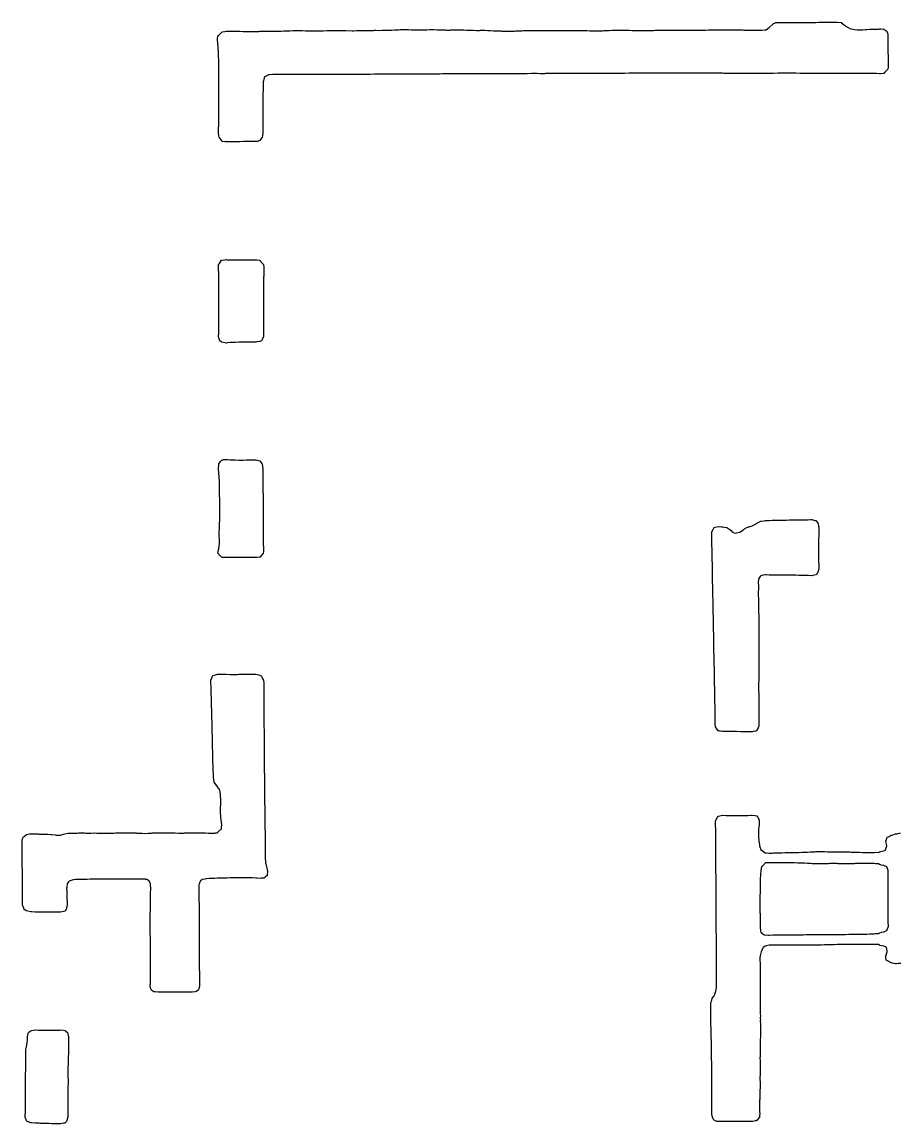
# Model space of a CAD drawing. Header units: millimetres. Extents: x 130 to 149.3, y 511.3 to 541.6.
# Drawn here: x 130.01 to 139.68, y 529.46 to 541.62 of the extents above; entities that cross this region are included whole.
import ezdxf

# ---------------------------------------------------------------- set-up
doc = ezdxf.new("R2010")
doc.units = ezdxf.units.MM
doc.layers.add('Default', color=7, linetype='Continuous', true_color=0xbfd4ff)

msp = doc.modelspace()

# ---------------------------------------------------------------- linework, layer by layer
at = {"layer": 'Default'}
for points in [[(132.78, 541.039), (132.746, 541.038), (132.733, 541.037), (132.699, 541.017), (132.686, 541.009), (132.684, 541.006), (132.684, 541.004), (132.677, 540.97), (132.674, 540.958), (132.674, 540.924), (132.674, 540.911), (132.673, 540.877), (132.673, 540.864), (132.672, 540.83), (132.672, 540.817), (132.671, 540.783), (132.671, 540.77), (132.671, 540.736), (132.671, 540.723), (132.671, 540.69), (132.671, 540.677), (132.671, 540.643), (132.671, 540.63), (132.672, 540.596), (132.672, 540.583), (132.671, 540.549), (132.671, 540.536), (132.671, 540.502), (132.671, 540.489), (132.67, 540.455), (132.67, 540.443), (132.67, 540.409), (132.67, 540.396), (132.666, 540.362), (132.664, 540.349), (132.646, 540.322), (132.639, 540.312), (132.62, 540.305), (132.613, 540.302), (132.607, 540.302), (132.592, 540.3), (132.558, 540.301), (132.546, 540.301), (132.512, 540.301), (132.499, 540.301), (132.465, 540.3), (132.452, 540.3), (132.418, 540.299), (132.405, 540.299), (132.371, 540.298), (132.358, 540.298), (132.324, 540.297), (132.311, 540.296), (132.278, 540.296), (132.265, 540.296), (132.255, 540.298), (132.23, 540.302), (132.221, 540.306), (132.218, 540.308), (132.21, 540.319), (132.188, 540.349), (132.186, 540.362), (132.182, 540.396), (132.183, 540.43), (132.183, 540.443), (132.184, 540.476), (132.184, 540.489), (132.185, 540.523), (132.185, 540.536), (132.185, 540.57), (132.185, 540.583), (132.185, 540.596), (132.186, 540.63), (132.186, 540.664), (132.186, 540.677), (132.186, 540.711), (132.186, 540.723), (132.186, 540.757), (132.185, 540.77), (132.185, 540.804), (132.186, 540.817), (132.185, 540.851), (132.185, 540.864), (132.185, 540.898), (132.185, 540.911), (132.185, 540.945), (132.186, 540.958), (132.186, 540.991), (132.186, 541.004), (132.187, 541.038), (132.187, 541.051), (132.187, 541.085), (132.187, 541.098), (132.187, 541.132), (132.187, 541.145), (132.185, 541.179), (132.185, 541.192), (132.184, 541.204), (132.182, 541.238), (132.181, 541.272), (132.181, 541.285), (132.18, 541.298), (132.179, 541.332), (132.178, 541.345), (132.175, 541.379), (132.173, 541.396), (132.171, 541.409), (132.169, 541.426), (132.171, 541.445), (132.173, 541.458), (132.181, 541.472), (132.207, 541.497), (132.218, 541.507), (132.227, 541.51), (132.252, 541.516), (132.265, 541.519), (132.287, 541.519), (132.311, 541.519), (132.325, 541.519), (132.358, 541.519), (132.381, 541.518), (132.405, 541.518), (132.418, 541.517), (132.452, 541.516), (132.486, 541.515), (132.499, 541.515), (132.546, 541.515), (132.579, 541.515), (132.592, 541.516), (132.626, 541.516), (132.639, 541.517), (132.673, 541.518), (132.686, 541.518), (132.699, 541.518), (132.733, 541.519), (132.741, 541.519), (132.747, 541.519), (132.772, 541.519), (132.78, 541.52), (132.792, 541.52), (132.826, 541.52), (132.828, 541.519), (132.844, 541.519), (132.873, 541.52), (132.903, 541.521), (132.915, 541.521), (132.92, 541.521), (132.954, 541.523), (132.967, 541.524), (133.001, 541.525), (133.014, 541.525), (133.048, 541.525), (133.06, 541.525), (133.094, 541.525), (133.107, 541.525), (133.141, 541.524), (133.154, 541.524), (133.188, 541.523), (133.201, 541.523), (133.235, 541.522), (133.248, 541.522), (133.282, 541.523), (133.294, 541.523), (133.328, 541.524), (133.341, 541.524), (133.375, 541.525), (133.388, 541.525), (133.422, 541.526), (133.435, 541.526), (133.469, 541.526), (133.482, 541.526), (133.495, 541.526), (133.529, 541.526), (133.562, 541.525), (133.575, 541.525), (133.588, 541.525), (133.656, 541.524), (133.669, 541.524), (133.703, 541.525), (133.716, 541.525), (133.75, 541.526), (133.763, 541.526), (133.797, 541.526), (133.809, 541.526), (133.843, 541.527), (133.856, 541.527), (133.89, 541.527), (133.903, 541.528), (133.916, 541.528), (133.95, 541.527), (133.984, 541.528), (133.997, 541.528), (134.031, 541.53), (134.043, 541.531), (134.077, 541.531), (134.09, 541.531), (134.124, 541.532), (134.137, 541.532), (134.171, 541.535), (134.184, 541.536), (134.218, 541.537), (134.231, 541.538), (134.244, 541.537), (134.278, 541.536), (134.311, 541.534), (134.324, 541.533), (134.358, 541.533), (134.371, 541.533), (134.405, 541.533), (134.418, 541.533), (134.431, 541.533), (134.465, 541.534), (134.478, 541.535), (134.512, 541.536), (134.546, 541.536), (134.558, 541.536), (134.592, 541.535), (134.605, 541.534), (134.639, 541.533), (134.652, 541.532), (134.686, 541.532), (134.699, 541.531), (134.733, 541.531), (134.746, 541.532), (134.759, 541.532), (134.826, 541.532), (134.839, 541.533), (134.873, 541.532), (134.886, 541.532), (134.92, 541.53), (134.933, 541.53), (134.946, 541.529), (134.98, 541.528), (134.993, 541.528), (135.027, 541.527), (135.06, 541.527), (135.073, 541.528), (135.107, 541.528), (135.12, 541.528), (135.154, 541.527), (135.167, 541.526), (135.18, 541.526), (135.214, 541.524), (135.227, 541.524), (135.261, 541.522), (135.295, 541.521), (135.307, 541.52), (135.308, 541.52), (135.332, 541.519), (135.354, 541.518), (135.398, 541.519), (135.401, 541.519), (135.405, 541.519), (135.448, 541.52), (135.46, 541.521), (135.473, 541.521), (135.495, 541.522), (135.529, 541.524), (135.541, 541.525), (135.575, 541.525), (135.588, 541.525), (135.622, 541.526), (135.635, 541.526), (135.669, 541.526), (135.682, 541.527), (135.716, 541.526), (135.729, 541.526), (135.763, 541.525), (135.776, 541.525), (135.809, 541.526), (135.822, 541.526), (135.856, 541.526), (135.869, 541.526), (135.903, 541.526), (135.916, 541.525), (135.95, 541.525), (135.963, 541.525), (135.997, 541.525), (136.01, 541.525), (136.056, 541.525), (136.103, 541.525), (136.137, 541.525), (136.15, 541.525), (136.184, 541.525), (136.197, 541.525), (136.231, 541.525), (136.244, 541.525), (136.278, 541.524), (136.29, 541.524), (136.324, 541.524), (136.337, 541.524), (136.371, 541.523), (136.384, 541.523), (136.418, 541.524), (136.431, 541.525), (136.465, 541.527), (136.478, 541.527), (136.491, 541.527), (136.525, 541.529), (136.558, 541.529), (136.571, 541.529), (136.605, 541.528), (136.618, 541.528), (136.652, 541.528), (136.665, 541.528), (136.699, 541.528), (136.712, 541.528), (136.746, 541.527), (136.759, 541.527), (136.792, 541.527), (136.805, 541.526), (136.839, 541.526), (136.852, 541.526), (136.886, 541.526), (136.899, 541.527), (136.933, 541.527), (136.946, 541.527), (136.98, 541.527), (136.993, 541.528), (137.027, 541.528), (137.039, 541.528), (137.073, 541.53), (137.086, 541.53), (137.099, 541.53), (137.133, 541.531), (137.167, 541.531), (137.18, 541.531), (137.214, 541.531), (137.227, 541.531), (137.261, 541.531), (137.274, 541.53), (137.307, 541.531), (137.32, 541.531), (137.354, 541.531), (137.367, 541.531), (137.401, 541.53), (137.414, 541.53), (137.448, 541.53), (137.461, 541.53), (137.495, 541.53), (137.508, 541.53), (137.541, 541.531), (137.554, 541.531), (137.588, 541.532), (137.601, 541.532), (137.635, 541.533), (137.648, 541.533), (137.682, 541.533), (137.695, 541.534), (137.729, 541.534), (137.742, 541.533), (137.755, 541.533), (137.788, 541.532), (137.822, 541.532), (137.835, 541.532), (137.869, 541.533), (137.882, 541.534), (137.916, 541.534), (137.929, 541.534), (137.963, 541.532), (137.976, 541.531), (138.01, 541.53), (138.023, 541.53), (138.056, 541.53), (138.069, 541.53), (138.082, 541.531), (138.116, 541.531), (138.129, 541.53), (138.163, 541.53), (138.176, 541.53), (138.21, 541.532), (138.223, 541.535), (138.257, 541.559), (138.263, 541.565), (138.264, 541.566), (138.297, 541.597), (138.303, 541.604), (138.313, 541.607), (138.33, 541.613), (138.35, 541.615), (138.379, 541.614), (138.39, 541.615), (138.397, 541.615), (138.431, 541.615), (138.444, 541.615), (138.478, 541.615), (138.491, 541.616), (138.525, 541.616), (138.537, 541.616), (138.584, 541.615), (138.618, 541.616), (138.631, 541.616), (138.712, 541.616), (138.725, 541.616), (138.759, 541.616), (138.771, 541.616), (138.805, 541.617), (138.818, 541.617), (138.865, 541.618), (138.912, 541.618), (138.946, 541.618), (138.959, 541.618), (138.993, 541.619), (139.006, 541.619), (139.051, 541.613), (139.052, 541.613), (139.052, 541.613), (139.053, 541.612), (139.099, 541.577), (139.108, 541.569), (139.112, 541.566), (139.121, 541.562), (139.146, 541.549), (139.193, 541.537), (139.227, 541.535), (139.24, 541.534), (139.274, 541.534), (139.286, 541.534), (139.32, 541.536), (139.333, 541.536), (139.367, 541.539), (139.38, 541.539), (139.414, 541.54), (139.427, 541.541), (139.461, 541.542), (139.474, 541.543), (139.487, 541.543), (139.52, 541.539), (139.543, 541.525), (139.552, 541.519), (139.563, 541.485), (139.566, 541.472), (139.566, 541.439), (139.565, 541.426), (139.565, 541.392), (139.565, 541.379), (139.565, 541.345), (139.565, 541.332), (139.566, 541.298), (139.566, 541.285), (139.567, 541.251), (139.567, 541.238), (139.567, 541.204), (139.567, 541.192), (139.567, 541.171), (139.567, 541.164), (139.568, 541.151), (139.568, 541.145), (139.568, 541.125), (139.567, 541.118), (139.564, 541.103), (139.563, 541.098), (139.532, 541.066), (139.52, 541.053), (139.514, 541.052), (139.512, 541.051), (139.484, 541.049), (139.474, 541.048), (139.44, 541.05), (139.427, 541.05), (139.393, 541.05), (139.38, 541.05), (139.346, 541.05), (139.333, 541.05), (139.299, 541.05), (139.286, 541.05), (139.253, 541.051), (139.242, 541.051), (139.24, 541.051), (139.208, 541.051), (139.193, 541.051), (139.148, 541.051), (139.146, 541.051), (139.144, 541.051), (139.104, 541.051), (139.099, 541.051), (139.065, 541.051), (139.052, 541.051), (139.039, 541.051), (139.006, 541.052), (138.972, 541.052), (138.959, 541.052), (138.925, 541.052), (138.878, 541.052), (138.865, 541.052), (138.831, 541.052), (138.818, 541.052), (138.784, 541.052), (138.771, 541.052), (138.738, 541.052), (138.725, 541.053), (138.691, 541.053), (138.678, 541.053), (138.644, 541.053), (138.631, 541.053), (138.597, 541.053), (138.55, 541.054), (138.537, 541.054), (138.504, 541.054), (138.491, 541.054), (138.457, 541.054), (138.444, 541.054), (138.397, 541.054), (138.35, 541.054), (138.303, 541.053), (138.257, 541.053), (138.223, 541.053), (138.21, 541.053), (138.176, 541.053), (138.163, 541.053), (138.129, 541.052), (138.116, 541.052), (138.103, 541.052), (138.069, 541.052), (138.035, 541.051), (138.023, 541.051), (138.019, 541.051), (137.979, 541.051), (137.976, 541.051), (137.973, 541.051), (137.955, 541.051), (137.942, 541.051), (137.929, 541.051), (137.895, 541.052), (137.882, 541.052), (137.848, 541.053), (137.835, 541.053), (137.801, 541.053), (137.788, 541.053), (137.755, 541.053), (137.742, 541.054), (137.708, 541.054), (137.695, 541.054), (137.661, 541.054), (137.648, 541.055), (137.614, 541.055), (137.601, 541.055), (137.567, 541.055), (137.554, 541.055), (137.52, 541.056), (137.508, 541.056), (137.461, 541.056), (137.427, 541.056), (137.414, 541.056), (137.38, 541.056), (137.367, 541.057), (137.333, 541.057), (137.32, 541.057), (137.286, 541.057), (137.274, 541.057), (137.24, 541.057), (137.227, 541.057), (137.193, 541.057), (137.18, 541.057), (137.133, 541.056), (137.099, 541.056), (137.086, 541.056), (137.052, 541.056), (137.039, 541.056), (137.006, 541.056), (136.993, 541.056), (136.946, 541.055), (136.912, 541.055), (136.899, 541.055), (136.865, 541.055), (136.852, 541.055), (136.818, 541.054), (136.805, 541.054), (136.771, 541.054), (136.759, 541.054), (136.746, 541.054), (136.712, 541.054), (136.665, 541.053), (136.631, 541.053), (136.618, 541.053), (136.584, 541.053), (136.571, 541.053), (136.537, 541.053), (136.491, 541.052), (136.478, 541.052), (136.431, 541.052), (136.397, 541.052), (136.384, 541.052), (136.35, 541.052), (136.29, 541.052), (136.257, 541.052), (136.244, 541.052), (136.21, 541.052), (136.197, 541.052), (136.163, 541.052), (136.15, 541.052), (136.116, 541.051), (136.103, 541.051), (136.082, 541.051), (136.06, 541.051), (136.056, 541.051), (136.052, 541.051), (136.01, 541.051), (136.004, 541.051), (135.97, 541.051), (135.963, 541.051), (135.916, 541.05), (135.869, 541.05), (135.856, 541.05), (135.822, 541.05), (135.788, 541.05), (135.776, 541.049), (135.742, 541.049), (135.729, 541.049), (135.695, 541.05), (135.682, 541.05), (135.648, 541.05), (135.635, 541.05), (135.588, 541.049), (135.554, 541.049), (135.541, 541.049), (135.508, 541.049), (135.461, 541.048), (135.448, 541.048), (135.414, 541.048), (135.401, 541.048), (135.367, 541.048), (135.354, 541.048), (135.32, 541.048), (135.307, 541.047), (135.295, 541.047), (135.261, 541.047), (135.248, 541.047), (135.214, 541.047), (135.18, 541.047), (135.167, 541.047), (135.133, 541.048), (135.12, 541.048), (135.086, 541.047), (135.073, 541.047), (135.027, 541.047), (134.993, 541.047), (134.98, 541.047), (134.946, 541.047), (134.933, 541.046), (134.899, 541.046), (134.886, 541.046), (134.852, 541.046), (134.839, 541.046), (134.805, 541.046), (134.792, 541.046), (134.759, 541.046), (134.665, 541.046), (134.652, 541.046), (134.618, 541.045), (134.605, 541.045), (134.571, 541.045), (134.558, 541.045), (134.525, 541.045), (134.512, 541.045), (134.465, 541.045), (134.431, 541.045), (134.418, 541.045), (134.405, 541.045), (134.371, 541.045), (134.337, 541.045), (134.324, 541.045), (134.29, 541.045), (134.278, 541.045), (134.244, 541.044), (134.231, 541.044), (134.197, 541.044), (134.184, 541.044), (134.15, 541.044), (134.137, 541.044), (134.103, 541.044), (134.09, 541.044), (134.056, 541.044), (134.043, 541.044), (133.997, 541.043), (133.963, 541.043), (133.95, 541.043), (133.916, 541.043), (133.903, 541.043), (133.856, 541.042), (133.822, 541.042), (133.809, 541.042), (133.797, 541.042), (133.776, 541.042), (133.763, 541.042), (133.729, 541.042), (133.716, 541.042), (133.682, 541.042), (133.669, 541.042), (133.635, 541.041), (133.622, 541.041), (133.588, 541.041), (133.575, 541.041), (133.541, 541.041), (133.529, 541.041), (133.482, 541.041), (133.435, 541.04), (133.401, 541.04), (133.388, 541.04), (133.354, 541.04), (133.341, 541.04), (133.307, 541.04), (133.294, 541.04), (133.261, 541.04), (133.248, 541.04), (133.214, 541.04), (133.201, 541.04), (133.167, 541.039), (133.154, 541.039), (133.107, 541.039), (133.073, 541.039), (133.06, 541.039), (133.014, 541.039), (132.98, 541.039), (132.967, 541.039), (132.933, 541.039), (132.92, 541.039), (132.886, 541.039), (132.873, 541.039), (132.826, 541.039)], [(132.68, 538.851), (132.68, 538.817), (132.679, 538.804), (132.679, 538.77), (132.679, 538.757), (132.679, 538.723), (132.678, 538.711), (132.678, 538.677), (132.678, 538.664), (132.678, 538.63), (132.678, 538.617), (132.678, 538.583), (132.678, 538.57), (132.679, 538.536), (132.679, 538.523), (132.679, 538.489), (132.679, 538.476), (132.678, 538.443), (132.678, 538.43), (132.678, 538.396), (132.678, 538.383), (132.678, 538.37), (132.678, 538.349), (132.678, 538.336), (132.678, 538.302), (132.678, 538.289), (132.679, 538.255), (132.679, 538.242), (132.679, 538.229), (132.679, 538.196), (132.679, 538.162), (132.678, 538.149), (132.663, 538.115), (132.656, 538.102), (132.643, 538.096), (132.639, 538.094), (132.605, 538.09), (132.592, 538.089), (132.558, 538.089), (132.546, 538.089), (132.512, 538.088), (132.499, 538.088), (132.465, 538.088), (132.452, 538.088), (132.418, 538.086), (132.405, 538.086), (132.371, 538.085), (132.358, 538.084), (132.324, 538.083), (132.311, 538.082), (132.278, 538.08), (132.265, 538.078), (132.252, 538.08), (132.218, 538.086), (132.212, 538.091), (132.197, 538.102), (132.187, 538.136), (132.183, 538.149), (132.185, 538.183), (132.186, 538.196), (132.187, 538.229), (132.187, 538.242), (132.187, 538.276), (132.187, 538.289), (132.187, 538.323), (132.187, 538.336), (132.187, 538.37), (132.187, 538.383), (132.187, 538.396), (132.186, 538.43), (132.186, 538.443), (132.185, 538.476), (132.185, 538.51), (132.185, 538.523), (132.185, 538.557), (132.185, 538.57), (132.186, 538.604), (132.186, 538.617), (132.185, 538.651), (132.185, 538.664), (132.185, 538.698), (132.185, 538.711), (132.186, 538.744), (132.186, 538.757), (132.186, 538.791), (132.186, 538.804), (132.185, 538.838), (132.184, 538.851), (132.182, 538.885), (132.181, 538.898), (132.182, 538.932), (132.182, 538.945), (132.191, 538.957), (132.216, 538.991), (132.217, 538.992), (132.218, 538.992), (132.252, 538.996), (132.265, 538.998), (132.278, 538.997), (132.311, 538.996), (132.345, 538.997), (132.358, 538.996), (132.392, 538.996), (132.405, 538.996), (132.439, 538.995), (132.452, 538.995), (132.486, 538.994), (132.499, 538.994), (132.533, 538.994), (132.546, 538.994), (132.579, 538.995), (132.592, 538.995), (132.603, 538.994), (132.634, 538.991), (132.637, 538.991), (132.639, 538.99), (132.667, 538.957), (132.678, 538.945), (132.68, 538.911), (132.681, 538.898), (132.68, 538.864)], [(132.193, 536.51), (132.192, 536.544), (132.192, 536.557), (132.19, 536.591), (132.189, 536.604), (132.186, 536.638), (132.185, 536.651), (132.181, 536.685), (132.18, 536.698), (132.184, 536.731), (132.185, 536.744), (132.209, 536.773), (132.218, 536.785), (132.221, 536.786), (132.237, 536.791), (132.246, 536.792), (132.265, 536.793), (132.27, 536.792), (132.284, 536.791), (132.311, 536.79), (132.344, 536.789), (132.346, 536.789), (132.358, 536.788), (132.371, 536.788), (132.405, 536.787), (132.418, 536.787), (132.452, 536.787), (132.486, 536.788), (132.499, 536.788), (132.533, 536.789), (132.546, 536.789), (132.579, 536.79), (132.592, 536.79), (132.605, 536.787), (132.639, 536.778), (132.656, 536.754), (132.663, 536.744), (132.668, 536.711), (132.67, 536.698), (132.67, 536.664), (132.669, 536.651), (132.67, 536.617), (132.67, 536.604), (132.67, 536.57), (132.67, 536.557), (132.67, 536.544), (132.671, 536.51), (132.671, 536.476), (132.672, 536.464), (132.672, 536.43), (132.673, 536.417), (132.673, 536.383), (132.673, 536.37), (132.674, 536.336), (132.674, 536.323), (132.675, 536.289), (132.675, 536.276), (132.675, 536.242), (132.675, 536.229), (132.675, 536.196), (132.675, 536.183), (132.675, 536.149), (132.675, 536.136), (132.675, 536.102), (132.675, 536.089), (132.675, 536.042), (132.675, 536.008), (132.675, 535.995), (132.675, 535.962), (132.675, 535.949), (132.675, 535.902), (132.676, 535.868), (132.676, 535.855), (132.677, 535.821), (132.678, 535.808), (132.677, 535.774), (132.676, 535.761), (132.656, 535.736), (132.64, 535.715), (132.639, 535.714), (132.638, 535.714), (132.604, 535.711), (132.592, 535.71), (132.558, 535.711), (132.546, 535.712), (132.512, 535.712), (132.499, 535.712), (132.465, 535.712), (132.452, 535.712), (132.418, 535.712), (132.405, 535.712), (132.371, 535.711), (132.358, 535.711), (132.324, 535.71), (132.311, 535.71), (132.278, 535.71), (132.265, 535.71), (132.231, 535.713), (132.218, 535.714), (132.217, 535.714), (132.216, 535.715), (132.205, 535.727), (132.176, 535.761), (132.181, 535.795), (132.184, 535.808), (132.189, 535.842), (132.191, 535.855), (132.191, 535.889), (132.191, 535.902), (132.191, 535.915), (132.19, 535.949), (132.19, 535.983), (132.19, 535.995), (132.192, 536.029), (132.193, 536.042), (132.194, 536.076), (132.194, 536.089), (132.195, 536.123), (132.195, 536.136), (132.195, 536.17), (132.195, 536.183), (132.195, 536.196), (132.196, 536.229), (132.196, 536.242), (132.197, 536.276), (132.196, 536.31), (132.196, 536.323), (132.195, 536.357), (132.195, 536.37), (132.194, 536.383), (132.194, 536.417), (132.193, 536.451), (132.193, 536.464), (132.193, 536.497)], [(137.631, 535.527), (137.63, 535.561), (137.63, 535.574), (137.629, 535.608), (137.629, 535.621), (137.629, 535.655), (137.628, 535.668), (137.628, 535.702), (137.628, 535.715), (137.627, 535.748), (137.627, 535.761), (137.626, 535.795), (137.626, 535.808), (137.625, 535.842), (137.625, 535.855), (137.624, 535.889), (137.624, 535.902), (137.623, 535.936), (137.623, 535.949), (137.623, 535.983), (137.624, 535.995), (137.641, 536.029), (137.648, 536.042), (137.648, 536.042), (137.661, 536.045), (137.695, 536.054), (137.729, 536.051), (137.742, 536.051), (137.784, 536.043), (137.788, 536.042), (137.788, 536.042), (137.822, 536.021), (137.835, 536.008), (137.848, 535.995), (137.861, 535.988), (137.882, 535.98), (137.895, 535.984), (137.929, 535.991), (137.931, 535.992), (137.938, 535.995), (137.97, 536.015), (137.976, 536.021), (137.985, 536.028), (138.009, 536.042), (138.019, 536.046), (138.023, 536.048), (138.035, 536.051), (138.069, 536.061), (138.082, 536.068), (138.116, 536.087), (138.118, 536.088), (138.119, 536.089), (138.151, 536.105), (138.163, 536.111), (138.197, 536.116), (138.21, 536.118), (138.244, 536.12), (138.257, 536.121), (138.29, 536.122), (138.303, 536.122), (138.35, 536.123), (138.397, 536.124), (138.431, 536.125), (138.444, 536.125), (138.478, 536.126), (138.491, 536.126), (138.504, 536.126), (138.537, 536.127), (138.571, 536.127), (138.584, 536.127), (138.618, 536.127), (138.631, 536.127), (138.665, 536.128), (138.678, 536.128), (138.712, 536.129), (138.725, 536.129), (138.759, 536.121), (138.771, 536.118), (138.789, 536.097), (138.796, 536.089), (138.801, 536.055), (138.803, 536.042), (138.803, 536.008), (138.802, 535.995), (138.802, 535.962), (138.802, 535.949), (138.801, 535.915), (138.801, 535.902), (138.801, 535.868), (138.801, 535.855), (138.801, 535.821), (138.801, 535.808), (138.801, 535.774), (138.801, 535.761), (138.801, 535.727), (138.801, 535.715), (138.801, 535.681), (138.801, 535.668), (138.802, 535.634), (138.802, 535.621), (138.802, 535.587), (138.801, 535.574), (138.795, 535.561), (138.78, 535.527), (138.774, 535.523), (138.771, 535.521), (138.738, 535.513), (138.725, 535.51), (138.691, 535.512), (138.678, 535.512), (138.644, 535.513), (138.631, 535.513), (138.597, 535.514), (138.584, 535.514), (138.55, 535.515), (138.537, 535.515), (138.504, 535.515), (138.491, 535.516), (138.444, 535.516), (138.41, 535.517), (138.397, 535.517), (138.363, 535.517), (138.35, 535.517), (138.316, 535.518), (138.303, 535.518), (138.269, 535.518), (138.257, 535.518), (138.223, 535.519), (138.21, 535.519), (138.176, 535.512), (138.163, 535.508), (138.157, 535.501), (138.14, 535.48), (138.139, 535.468), (138.136, 535.434), (138.138, 535.4), (138.139, 535.387), (138.137, 535.353), (138.136, 535.34), (138.136, 535.306), (138.136, 535.293), (138.138, 535.259), (138.138, 535.246), (138.138, 535.213), (138.138, 535.2), (138.138, 535.166), (138.138, 535.153), (138.138, 535.14), (138.139, 535.106), (138.14, 535.072), (138.141, 535.059), (138.142, 535.025), (138.142, 535.012), (138.142, 534.978), (138.142, 534.966), (138.142, 534.932), (138.142, 534.919), (138.142, 534.885), (138.141, 534.872), (138.141, 534.838), (138.141, 534.825), (138.141, 534.791), (138.141, 534.778), (138.141, 534.744), (138.141, 534.732), (138.141, 534.698), (138.141, 534.685), (138.141, 534.651), (138.141, 534.638), (138.141, 534.604), (138.141, 534.591), (138.14, 534.557), (138.14, 534.544), (138.14, 534.51), (138.14, 534.497), (138.14, 534.464), (138.14, 534.451), (138.14, 534.417), (138.14, 534.404), (138.14, 534.357), (138.139, 534.323), (138.139, 534.31), (138.139, 534.276), (138.139, 534.263), (138.139, 534.229), (138.14, 534.217), (138.14, 534.183), (138.14, 534.17), (138.14, 534.136), (138.14, 534.123), (138.14, 534.089), (138.14, 534.076), (138.141, 534.042), (138.141, 534.029), (138.141, 534.016), (138.142, 533.982), (138.142, 533.949), (138.142, 533.936), (138.142, 533.902), (138.143, 533.889), (138.14, 533.855), (138.139, 533.842), (138.133, 533.831), (138.116, 533.801), (138.109, 533.797), (138.106, 533.795), (138.079, 533.79), (138.069, 533.788), (138.035, 533.788), (138.023, 533.788), (137.989, 533.789), (137.976, 533.789), (137.942, 533.789), (137.895, 533.79), (137.882, 533.79), (137.848, 533.791), (137.835, 533.791), (137.801, 533.791), (137.788, 533.792), (137.755, 533.792), (137.742, 533.792), (137.72, 533.794), (137.711, 533.795), (137.699, 533.799), (137.695, 533.8), (137.672, 533.831), (137.663, 533.842), (137.661, 533.876), (137.66, 533.889), (137.66, 533.923), (137.66, 533.936), (137.66, 533.97), (137.66, 533.982), (137.66, 534.016), (137.66, 534.029), (137.659, 534.063), (137.659, 534.076), (137.658, 534.11), (137.658, 534.123), (137.657, 534.157), (137.657, 534.17), (137.657, 534.204), (137.656, 534.217), (137.656, 534.25), (137.655, 534.263), (137.655, 534.276), (137.654, 534.31), (137.654, 534.344), (137.653, 534.357), (137.653, 534.391), (137.652, 534.404), (137.652, 534.438), (137.651, 534.451), (137.651, 534.485), (137.651, 534.497), (137.65, 534.51), (137.65, 534.544), (137.649, 534.578), (137.649, 534.591), (137.648, 534.618), (137.648, 534.627), (137.648, 534.635), (137.648, 534.638), (137.647, 534.672), (137.647, 534.685), (137.647, 534.719), (137.646, 534.732), (137.646, 534.765), (137.646, 534.778), (137.645, 534.812), (137.645, 534.825), (137.644, 534.859), (137.644, 534.872), (137.643, 534.906), (137.643, 534.919), (137.643, 534.953), (137.642, 534.966), (137.642, 534.978), (137.641, 535.012), (137.641, 535.025), (137.64, 535.059), (137.639, 535.093), (137.639, 535.106), (137.639, 535.119), (137.638, 535.153), (137.638, 535.187), (137.638, 535.2), (137.637, 535.234), (137.637, 535.246), (137.636, 535.28), (137.636, 535.293), (137.635, 535.327), (137.635, 535.34), (137.634, 535.374), (137.633, 535.387), (137.633, 535.4), (137.632, 535.434), (137.632, 535.468), (137.632, 535.48), (137.631, 535.514)], [(131.432, 531.221), (131.432, 531.254), (131.432, 531.267), (131.432, 531.301), (131.432, 531.314), (131.432, 531.348), (131.432, 531.361), (131.431, 531.395), (131.431, 531.408), (131.431, 531.442), (131.431, 531.455), (131.43, 531.489), (131.43, 531.501), (131.43, 531.535), (131.429, 531.548), (131.429, 531.582), (131.429, 531.595), (131.429, 531.629), (131.429, 531.642), (131.429, 531.676), (131.429, 531.689), (131.429, 531.723), (131.429, 531.736), (131.429, 531.769), (131.429, 531.782), (131.43, 531.816), (131.43, 531.829), (131.431, 531.863), (131.431, 531.876), (131.431, 531.889), (131.432, 531.923), (131.432, 531.957), (131.433, 531.97), (131.433, 532.004), (131.433, 532.016), (131.434, 532.05), (131.435, 532.063), (131.432, 532.097), (131.431, 532.11), (131.429, 532.117), (131.422, 532.136), (131.404, 532.151), (131.397, 532.157), (131.381, 532.16), (131.375, 532.162), (131.341, 532.163), (131.328, 532.164), (131.294, 532.164), (131.282, 532.164), (131.248, 532.164), (131.235, 532.164), (131.201, 532.163), (131.188, 532.163), (131.154, 532.163), (131.141, 532.163), (131.107, 532.163), (131.094, 532.163), (131.06, 532.163), (131.048, 532.163), (131.014, 532.162), (131.001, 532.162), (130.967, 532.161), (130.954, 532.161), (130.92, 532.161), (130.907, 532.161), (130.873, 532.161), (130.86, 532.161), (130.826, 532.161), (130.813, 532.161), (130.767, 532.161), (130.733, 532.16), (130.72, 532.16), (130.686, 532.159), (130.673, 532.159), (130.639, 532.158), (130.626, 532.158), (130.614, 532.157), (130.607, 532.157), (130.585, 532.156), (130.579, 532.155), (130.566, 532.151), (130.533, 532.14), (130.526, 532.132), (130.512, 532.11), (130.508, 532.076), (130.506, 532.063), (130.508, 532.029), (130.509, 532.016), (130.509, 532.004), (130.51, 531.97), (130.51, 531.936), (130.511, 531.923), (130.512, 531.889), (130.512, 531.876), (130.505, 531.842), (130.502, 531.829), (130.498, 531.824), (130.486, 531.811), (130.473, 531.807), (130.439, 531.797), (130.405, 531.797), (130.392, 531.797), (130.358, 531.797), (130.345, 531.798), (130.311, 531.798), (130.299, 531.798), (130.265, 531.799), (130.252, 531.799), (130.205, 531.8), (130.171, 531.8), (130.158, 531.8), (130.124, 531.801), (130.111, 531.801), (130.077, 531.809), (130.064, 531.812), (130.058, 531.817), (130.039, 531.829), (130.034, 531.842), (130.02, 531.876), (130.019, 531.906), (130.018, 531.919), (130.018, 531.923), (130.018, 531.95), (130.018, 531.97), (130.018, 531.988), (130.018, 531.999), (130.018, 532.006), (130.018, 532.016), (130.018, 532.046), (130.018, 532.063), (130.018, 532.076), (130.018, 532.107), (130.018, 532.11), (130.018, 532.144), (130.019, 532.157), (130.018, 532.191), (130.018, 532.204), (130.018, 532.238), (130.018, 532.25), (130.018, 532.266), (130.018, 532.28), (130.017, 532.297), (130.017, 532.299), (130.016, 532.333), (130.016, 532.344), (130.015, 532.378), (130.015, 532.391), (130.015, 532.425), (130.015, 532.438), (130.015, 532.472), (130.015, 532.484), (130.015, 532.518), (130.015, 532.531), (130.015, 532.565), (130.015, 532.578), (130.017, 532.596), (130.018, 532.604), (130.024, 532.62), (130.026, 532.625), (130.037, 532.633), (130.064, 532.655), (130.098, 532.661), (130.111, 532.663), (130.145, 532.662), (130.158, 532.661), (130.192, 532.661), (130.205, 532.66), (130.239, 532.659), (130.252, 532.659), (130.265, 532.659), (130.299, 532.658), (130.332, 532.657), (130.345, 532.656), (130.379, 532.65), (130.392, 532.648), (130.426, 532.648), (130.439, 532.648), (130.473, 532.659), (130.486, 532.663), (130.52, 532.669), (130.533, 532.671), (130.566, 532.671), (130.579, 532.671), (130.613, 532.671), (130.626, 532.671), (130.641, 532.672), (130.65, 532.672), (130.67, 532.672), (130.673, 532.672), (130.694, 532.672), (130.705, 532.672), (130.719, 532.671), (130.72, 532.671), (130.754, 532.671), (130.767, 532.671), (130.777, 532.671), (130.811, 532.672), (130.813, 532.672), (130.815, 532.672), (130.839, 532.671), (130.86, 532.671), (130.894, 532.67), (130.907, 532.67), (130.941, 532.67), (130.954, 532.67), (130.988, 532.671), (131.001, 532.671), (131.027, 532.671), (131.045, 532.672), (131.048, 532.672), (131.049, 532.672), (131.088, 532.673), (131.094, 532.674), (131.128, 532.674), (131.141, 532.674), (131.188, 532.674), (131.222, 532.673), (131.235, 532.673), (131.261, 532.672), (131.275, 532.672), (131.282, 532.671), (131.309, 532.67), (131.319, 532.67), (131.328, 532.669), (131.341, 532.669), (131.375, 532.668), (131.409, 532.669), (131.422, 532.67), (131.44, 532.671), (131.45, 532.672), (131.466, 532.673), (131.469, 532.673), (131.503, 532.674), (131.516, 532.674), (131.55, 532.674), (131.562, 532.675), (131.596, 532.674), (131.609, 532.673), (131.622, 532.673), (131.656, 532.672), (131.658, 532.672), (131.703, 532.672), (131.703, 532.672), (131.703, 532.672), (131.74, 532.671), (131.75, 532.671), (131.763, 532.671), (131.797, 532.671), (131.801, 532.671), (131.805, 532.672), (131.835, 532.673), (131.843, 532.673), (131.877, 532.673), (131.89, 532.673), (131.924, 532.673), (131.937, 532.672), (131.971, 532.673), (131.984, 532.673), (132.018, 532.672), (132.031, 532.672), (132.035, 532.672), (132.039, 532.672), (132.068, 532.671), (132.077, 532.671), (132.111, 532.67), (132.124, 532.67), (132.143, 532.671), (132.15, 532.672), (132.166, 532.675), (132.171, 532.677), (132.182, 532.688), (132.213, 532.719), (132.216, 532.73), (132.218, 532.764), (132.218, 532.765), (132.218, 532.765), (132.218, 532.767), (132.211, 532.812), (132.208, 532.846), (132.207, 532.859), (132.205, 532.893), (132.205, 532.906), (132.205, 532.94), (132.205, 532.953), (132.206, 532.987), (132.206, 532.999), (132.206, 533.012), (132.206, 533.046), (132.205, 533.08), (132.205, 533.093), (132.2, 533.127), (132.198, 533.14), (132.191, 533.151), (132.171, 533.183), (132.17, 533.184), (132.167, 533.187), (132.143, 533.221), (132.135, 533.234), (132.129, 533.267), (132.127, 533.28), (132.126, 533.314), (132.125, 533.327), (132.125, 533.332), (132.124, 533.349), (132.123, 533.366), (132.123, 533.374), (132.122, 533.408), (132.122, 533.421), (132.121, 533.455), (132.12, 533.468), (132.12, 533.501), (132.119, 533.514), (132.118, 533.548), (132.118, 533.561), (132.118, 533.574), (132.117, 533.608), (132.116, 533.642), (132.116, 533.655), (132.115, 533.689), (132.115, 533.702), (132.114, 533.736), (132.114, 533.748), (132.113, 533.782), (132.113, 533.795), (132.112, 533.829), (132.112, 533.842), (132.111, 533.876), (132.11, 533.889), (132.11, 533.902), (132.109, 533.936), (132.108, 533.97), (132.108, 533.982), (132.107, 534.016), (132.107, 534.029), (132.106, 534.063), (132.106, 534.076), (132.105, 534.11), (132.105, 534.123), (132.104, 534.157), (132.103, 534.17), (132.102, 534.204), (132.102, 534.217), (132.101, 534.25), (132.1, 534.263), (132.099, 534.297), (132.098, 534.31), (132.098, 534.344), (132.098, 534.357), (132.112, 534.391), (132.117, 534.404), (132.122, 534.408), (132.124, 534.41), (132.158, 534.42), (132.171, 534.424), (132.205, 534.424), (132.218, 534.424), (132.252, 534.423), (132.265, 534.423), (132.311, 534.422), (132.358, 534.422), (132.392, 534.422), (132.405, 534.423), (132.439, 534.423), (132.452, 534.423), (132.465, 534.423), (132.499, 534.423), (132.512, 534.423), (132.546, 534.424), (132.558, 534.424), (132.592, 534.425), (132.626, 534.417), (132.639, 534.414), (132.651, 534.407), (132.656, 534.404), (132.672, 534.37), (132.678, 534.357), (132.68, 534.323), (132.681, 534.31), (132.68, 534.276), (132.68, 534.263), (132.68, 534.229), (132.68, 534.217), (132.681, 534.183), (132.681, 534.17), (132.681, 534.123), (132.681, 534.089), (132.681, 534.076), (132.681, 534.029), (132.682, 533.995), (132.682, 533.982), (132.682, 533.949), (132.682, 533.936), (132.682, 533.923), (132.683, 533.889), (132.683, 533.842), (132.684, 533.808), (132.684, 533.795), (132.684, 533.761), (132.684, 533.748), (132.685, 533.715), (132.685, 533.702), (132.685, 533.668), (132.685, 533.655), (132.686, 533.621), (132.686, 533.608), (132.686, 533.602), (132.686, 533.581), (132.686, 533.561), (132.686, 533.537), (132.686, 533.514), (132.686, 533.512), (132.686, 533.478), (132.686, 533.468), (132.687, 533.434), (132.687, 533.421), (132.687, 533.387), (132.687, 533.374), (132.687, 533.34), (132.688, 533.327), (132.688, 533.293), (132.688, 533.28), (132.688, 533.246), (132.688, 533.234), (132.689, 533.2), (132.689, 533.187), (132.689, 533.153), (132.689, 533.14), (132.689, 533.106), (132.69, 533.093), (132.69, 533.059), (132.69, 533.046), (132.69, 533.012), (132.69, 532.999), (132.691, 532.966), (132.691, 532.953), (132.691, 532.919), (132.692, 532.906), (132.692, 532.872), (132.692, 532.859), (132.693, 532.825), (132.693, 532.812), (132.694, 532.778), (132.694, 532.765), (132.694, 532.731), (132.694, 532.719), (132.695, 532.685), (132.695, 532.672), (132.695, 532.659), (132.695, 532.625), (132.695, 532.591), (132.695, 532.578), (132.695, 532.544), (132.695, 532.531), (132.695, 532.497), (132.695, 532.484), (132.696, 532.451), (132.696, 532.438), (132.697, 532.404), (132.697, 532.391), (132.7, 532.357), (132.701, 532.344), (132.704, 532.331), (132.712, 532.297), (132.715, 532.284), (132.724, 532.25), (132.719, 532.204), (132.695, 532.183), (132.686, 532.175), (132.652, 532.172), (132.639, 532.17), (132.605, 532.173), (132.592, 532.174), (132.558, 532.176), (132.546, 532.177), (132.512, 532.178), (132.499, 532.178), (132.465, 532.178), (132.452, 532.178), (132.418, 532.178), (132.405, 532.178), (132.371, 532.177), (132.358, 532.177), (132.324, 532.176), (132.311, 532.176), (132.278, 532.175), (132.231, 532.174), (132.218, 532.173), (132.184, 532.172), (132.171, 532.172), (132.137, 532.17), (132.124, 532.17), (132.09, 532.168), (132.077, 532.168), (132.043, 532.165), (132.031, 532.164), (132.007, 532.159), (131.999, 532.157), (131.994, 532.153), (131.984, 532.147), (131.971, 532.119), (131.967, 532.11), (131.966, 532.097), (131.965, 532.063), (131.966, 532.029), (131.966, 532.016), (131.966, 531.983), (131.966, 531.97), (131.966, 531.936), (131.966, 531.923), (131.967, 531.889), (131.967, 531.876), (131.967, 531.842), (131.967, 531.829), (131.967, 531.795), (131.967, 531.782), (131.967, 531.748), (131.967, 531.736), (131.967, 531.702), (131.968, 531.689), (131.968, 531.655), (131.968, 531.642), (131.968, 531.629), (131.968, 531.595), (131.969, 531.561), (131.969, 531.548), (131.969, 531.501), (131.969, 531.468), (131.969, 531.455), (131.97, 531.421), (131.97, 531.408), (131.97, 531.374), (131.97, 531.361), (131.97, 531.327), (131.97, 531.314), (131.97, 531.301), (131.97, 531.267), (131.97, 531.233), (131.97, 531.221), (131.97, 531.187), (131.97, 531.174), (131.971, 531.14), (131.971, 531.127), (131.971, 531.093), (131.971, 531.08), (131.972, 531.046), (131.972, 531.033), (131.973, 530.999), (131.973, 530.987), (131.964, 530.953), (131.96, 530.94), (131.943, 530.927), (131.937, 530.923), (131.924, 530.921), (131.89, 530.916), (131.856, 530.917), (131.843, 530.917), (131.809, 530.917), (131.797, 530.917), (131.763, 530.917), (131.75, 530.917), (131.716, 530.917), (131.703, 530.917), (131.669, 530.917), (131.656, 530.917), (131.622, 530.917), (131.609, 530.916), (131.575, 530.916), (131.562, 530.916), (131.529, 530.915), (131.516, 530.915), (131.482, 530.919), (131.469, 530.92), (131.448, 530.934), (131.44, 530.94), (131.437, 530.953), (131.429, 530.987), (131.43, 531.02), (131.431, 531.033), (131.431, 531.067), (131.432, 531.08), (131.432, 531.114), (131.432, 531.127), (131.432, 531.161), (131.432, 531.174), (131.432, 531.208)], [(138.163, 532.25), (138.161, 532.222), (138.161, 532.213), (138.16, 532.204), (138.158, 532.17), (138.157, 532.157), (138.157, 532.123), (138.156, 532.11), (138.156, 532.076), (138.156, 532.063), (138.155, 532.029), (138.155, 532.016), (138.154, 531.983), (138.153, 531.97), (138.153, 531.936), (138.153, 531.923), (138.153, 531.889), (138.153, 531.876), (138.153, 531.842), (138.154, 531.829), (138.154, 531.795), (138.155, 531.782), (138.156, 531.748), (138.156, 531.736), (138.157, 531.702), (138.157, 531.689), (138.157, 531.655), (138.156, 531.642), (138.158, 531.629), (138.159, 531.595), (138.16, 531.592), (138.163, 531.579), (138.185, 531.558), (138.198, 531.549), (138.209, 531.548), (138.21, 531.548), (138.211, 531.548), (138.248, 531.545), (138.257, 531.545), (138.258, 531.545), (138.301, 531.548), (138.303, 531.548), (138.341, 531.548), (138.35, 531.548), (138.352, 531.548), (138.397, 531.548), (138.442, 531.548), (138.444, 531.548), (138.444, 531.548), (138.491, 531.549), (138.498, 531.549), (138.537, 531.549), (138.543, 531.549), (138.556, 531.549), (138.584, 531.55), (138.618, 531.55), (138.631, 531.55), (138.665, 531.551), (138.678, 531.551), (138.712, 531.552), (138.725, 531.552), (138.759, 531.552), (138.771, 531.552), (138.805, 531.552), (138.818, 531.552), (138.852, 531.552), (138.865, 531.551), (138.899, 531.552), (138.912, 531.552), (138.946, 531.552), (138.959, 531.552), (138.993, 531.552), (139.006, 531.553), (139.039, 531.553), (139.052, 531.553), (139.086, 531.553), (139.099, 531.553), (139.133, 531.554), (139.146, 531.554), (139.18, 531.555), (139.193, 531.555), (139.227, 531.555), (139.24, 531.555), (139.253, 531.555), (139.286, 531.555), (139.32, 531.556), (139.333, 531.556), (139.367, 531.559), (139.38, 531.559), (139.414, 531.56), (139.427, 531.562), (139.461, 531.563), (139.474, 531.569), (139.476, 531.571), (139.494, 531.577), (139.52, 531.58), (139.553, 531.595), (139.567, 531.634), (139.569, 531.637), (139.571, 531.642), (139.571, 531.647), (139.57, 531.689), (139.57, 531.692), (139.57, 531.736), (139.57, 531.74), (139.57, 531.782), (139.57, 531.787), (139.57, 531.829), (139.57, 531.833), (139.569, 531.876), (139.569, 531.879), (139.569, 531.923), (139.569, 531.925), (139.569, 531.97), (139.569, 531.972), (139.568, 532.016), (139.568, 532.018), (139.568, 532.063), (139.568, 532.064), (139.567, 532.11), (139.567, 532.11), (139.567, 532.146), (139.567, 532.157), (139.567, 532.157), (139.567, 532.162), (139.568, 532.204), (139.568, 532.204), (139.57, 532.25), (139.569, 532.255), (139.567, 532.259), (139.555, 532.297), (139.548, 532.304), (139.52, 532.315), (139.493, 532.318), (139.477, 532.324), (139.474, 532.326), (139.461, 532.332), (139.427, 532.333), (139.414, 532.334), (139.38, 532.335), (139.346, 532.336), (139.333, 532.336), (139.299, 532.337), (139.286, 532.336), (139.253, 532.335), (139.24, 532.335), (139.206, 532.334), (139.193, 532.333), (139.159, 532.333), (139.146, 532.333), (139.112, 532.333), (139.099, 532.333), (139.065, 532.333), (139.052, 532.333), (139.018, 532.333), (139.006, 532.334), (138.972, 532.334), (138.959, 532.334), (138.925, 532.334), (138.912, 532.333), (138.878, 532.333), (138.865, 532.332), (138.831, 532.332), (138.818, 532.331), (138.771, 532.331), (138.759, 532.332), (138.725, 532.333), (138.712, 532.334), (138.678, 532.336), (138.644, 532.338), (138.631, 532.339), (138.618, 532.339), (138.584, 532.34), (138.571, 532.34), (138.537, 532.341), (138.525, 532.341), (138.491, 532.341), (138.478, 532.341), (138.444, 532.342), (138.432, 532.342), (138.419, 532.342), (138.397, 532.342), (138.361, 532.343), (138.35, 532.343), (138.311, 532.343), (138.303, 532.343), (138.257, 532.344), (138.257, 532.344), (138.256, 532.344), (138.214, 532.341), (138.21, 532.34), (138.181, 532.307), (138.171, 532.297), (138.168, 532.279), (138.163, 532.253)], [(130.064, 529.495), (130.06, 529.506), (130.05, 529.535), (130.05, 529.569), (130.051, 529.582), (130.052, 529.595), (130.053, 529.629), (130.053, 529.663), (130.053, 529.676), (130.053, 529.71), (130.053, 529.723), (130.053, 529.757), (130.053, 529.769), (130.052, 529.803), (130.052, 529.816), (130.052, 529.85), (130.052, 529.863), (130.052, 529.897), (130.052, 529.91), (130.052, 529.944), (130.052, 529.957), (130.053, 529.97), (130.054, 530.003), (130.054, 530.016), (130.055, 530.05), (130.056, 530.084), (130.056, 530.097), (130.056, 530.11), (130.056, 530.144), (130.056, 530.178), (130.057, 530.191), (130.057, 530.225), (130.057, 530.238), (130.058, 530.271), (130.058, 530.284), (130.062, 530.311), (130.064, 530.324), (130.066, 530.331), (130.073, 530.364), (130.075, 530.378), (130.076, 530.391), (130.075, 530.425), (130.082, 530.459), (130.087, 530.472), (130.106, 530.485), (130.111, 530.49), (130.124, 530.493), (130.158, 530.499), (130.192, 530.498), (130.205, 530.498), (130.239, 530.497), (130.252, 530.497), (130.286, 530.497), (130.299, 530.497), (130.311, 530.497), (130.345, 530.496), (130.392, 530.496), (130.426, 530.498), (130.439, 530.499), (130.473, 530.495), (130.486, 530.494), (130.494, 530.488), (130.516, 530.472), (130.525, 530.438), (130.528, 530.425), (130.528, 530.391), (130.528, 530.378), (130.527, 530.344), (130.527, 530.331), (130.526, 530.297), (130.526, 530.284), (130.526, 530.25), (130.526, 530.238), (130.525, 530.204), (130.525, 530.191), (130.524, 530.157), (130.523, 530.144), (130.522, 530.11), (130.521, 530.097), (130.521, 530.063), (130.52, 530.05), (130.521, 530.016), (130.521, 530.003), (130.521, 529.97), (130.522, 529.957), (130.522, 529.923), (130.522, 529.91), (130.521, 529.876), (130.521, 529.863), (130.521, 529.829), (130.52, 529.816), (130.52, 529.782), (130.52, 529.769), (130.52, 529.736), (130.52, 529.723), (130.52, 529.689), (130.52, 529.676), (130.52, 529.642), (130.521, 529.629), (130.52, 529.595), (130.521, 529.582), (130.52, 529.548), (130.52, 529.535), (130.51, 529.501), (130.506, 529.489), (130.486, 529.472), (130.473, 529.469), (130.439, 529.462), (130.392, 529.463), (130.358, 529.464), (130.345, 529.464), (130.311, 529.465), (130.299, 529.465), (130.265, 529.465), (130.252, 529.466), (130.218, 529.468), (130.205, 529.469), (130.171, 529.471), (130.158, 529.471), (130.124, 529.473), (130.111, 529.474), (130.082, 529.485), (130.071, 529.489), (130.07, 529.49)]]:
    msp.add_lwpolyline(points, close=True, dxfattribs=at)
msp.add_lwpolyline([(139.708, 531.232), (139.674, 531.231), (139.661, 531.23), (139.648, 531.23), (139.614, 531.237), (139.601, 531.239), (139.568, 531.259), (139.567, 531.259), (139.548, 531.267), (139.548, 531.268), (139.543, 531.293), (139.542, 531.314), (139.543, 531.315), (139.555, 531.349), (139.559, 531.361), (139.557, 531.371), (139.549, 531.408), (139.546, 531.411), (139.52, 531.423), (139.495, 531.426), (139.476, 531.432), (139.474, 531.434), (139.461, 531.44), (139.427, 531.442), (139.414, 531.443), (139.38, 531.443), (139.346, 531.443), (139.333, 531.442), (139.299, 531.442), (139.286, 531.441), (139.253, 531.441), (139.24, 531.441), (139.206, 531.441), (139.193, 531.441), (139.159, 531.441), (139.146, 531.441), (139.112, 531.441), (139.099, 531.441), (139.065, 531.44), (139.052, 531.44), (139.018, 531.44), (139.006, 531.44), (138.972, 531.439), (138.959, 531.439), (138.925, 531.438), (138.912, 531.438), (138.878, 531.437), (138.865, 531.437), (138.831, 531.436), (138.818, 531.436), (138.784, 531.436), (138.771, 531.436), (138.738, 531.436), (138.725, 531.436), (138.691, 531.435), (138.678, 531.435), (138.644, 531.435), (138.631, 531.435), (138.597, 531.435), (138.584, 531.434), (138.55, 531.435), (138.537, 531.435), (138.504, 531.435), (138.491, 531.435), (138.457, 531.434), (138.444, 531.434), (138.41, 531.435), (138.397, 531.435), (138.363, 531.435), (138.35, 531.435), (138.316, 531.435), (138.303, 531.435), (138.269, 531.435), (138.257, 531.434), (138.223, 531.428), (138.21, 531.424), (138.206, 531.421), (138.189, 531.408), (138.182, 531.395), (138.166, 531.361), (138.166, 531.359), (138.163, 531.347), (138.155, 531.315), (138.155, 531.314), (138.154, 531.301), (138.153, 531.267), (138.155, 531.233), (138.155, 531.221), (138.156, 531.187), (138.156, 531.174), (138.155, 531.14), (138.155, 531.127), (138.155, 531.114), (138.155, 531.08), (138.155, 531.046), (138.155, 531.033), (138.155, 530.999), (138.156, 530.987), (138.156, 530.953), (138.156, 530.94), (138.156, 530.906), (138.156, 530.893), (138.157, 530.859), (138.157, 530.846), (138.157, 530.812), (138.157, 530.799), (138.157, 530.765), (138.157, 530.753), (138.158, 530.719), (138.158, 530.706), (138.158, 530.672), (138.159, 530.659), (138.158, 530.625), (138.159, 530.612), (138.158, 530.599), (138.159, 530.565), (138.16, 530.531), (138.16, 530.518), (138.16, 530.485), (138.16, 530.472), (138.159, 530.438), (138.159, 530.425), (138.158, 530.391), (138.158, 530.378), (138.157, 530.365), (138.157, 530.331), (138.157, 530.297), (138.157, 530.284), (138.156, 530.25), (138.155, 530.238), (138.155, 530.204), (138.154, 530.191), (138.155, 530.157), (138.155, 530.144), (138.156, 530.11), (138.156, 530.097), (138.157, 530.084), (138.157, 530.05), (138.156, 530.037), (138.155, 530.003), (138.154, 529.97), (138.154, 529.957), (138.155, 529.923), (138.156, 529.91), (138.155, 529.876), (138.155, 529.863), (138.153, 529.829), (138.153, 529.816), (138.153, 529.782), (138.153, 529.769), (138.152, 529.736), (138.151, 529.723), (138.15, 529.689), (138.149, 529.676), (138.149, 529.642), (138.149, 529.629), (138.151, 529.595), (138.152, 529.582), (138.149, 529.548), (138.148, 529.535), (138.125, 529.508), (138.116, 529.497), (138.106, 529.495), (138.072, 529.489), (138.069, 529.489), (138.036, 529.489), (138.023, 529.489), (137.989, 529.489), (137.976, 529.489), (137.942, 529.489), (137.929, 529.489), (137.882, 529.489), (137.866, 529.489), (137.835, 529.489), (137.822, 529.489), (137.808, 529.488), (137.788, 529.488), (137.755, 529.488), (137.742, 529.487), (137.708, 529.487), (137.695, 529.487), (137.685, 529.488), (137.679, 529.489), (137.656, 529.498), (137.648, 529.502), (137.643, 529.511), (137.629, 529.535), (137.625, 529.569), (137.624, 529.582), (137.625, 529.616), (137.625, 529.629), (137.625, 529.663), (137.625, 529.676), (137.625, 529.71), (137.625, 529.723), (137.625, 529.757), (137.625, 529.769), (137.625, 529.803), (137.625, 529.816), (137.624, 529.85), (137.624, 529.863), (137.624, 529.897), (137.624, 529.91), (137.623, 529.944), (137.623, 529.957), (137.623, 529.991), (137.623, 530.003), (137.623, 530.037), (137.622, 530.05), (137.622, 530.084), (137.622, 530.097), (137.622, 530.131), (137.622, 530.144), (137.621, 530.178), (137.621, 530.191), (137.62, 530.225), (137.62, 530.238), (137.62, 530.271), (137.619, 530.284), (137.619, 530.318), (137.619, 530.331), (137.618, 530.365), (137.618, 530.378), (137.617, 530.412), (137.617, 530.425), (137.616, 530.459), (137.616, 530.472), (137.615, 530.506), (137.615, 530.518), (137.614, 530.552), (137.614, 530.565), (137.613, 530.599), (137.613, 530.612), (137.612, 530.646), (137.612, 530.659), (137.612, 530.693), (137.611, 530.706), (137.612, 530.74), (137.612, 530.753), (137.614, 530.786), (137.614, 530.799), (137.618, 530.812), (137.628, 530.846), (137.642, 530.868), (137.648, 530.877), (137.655, 530.889), (137.658, 530.893), (137.668, 530.927), (137.671, 530.94), (137.674, 530.974), (137.675, 530.987), (137.676, 531.02), (137.676, 531.033), (137.676, 531.046), (137.676, 531.08), (137.676, 531.114), (137.676, 531.127), (137.676, 531.161), (137.676, 531.174), (137.676, 531.208), (137.676, 531.221), (137.676, 531.254), (137.676, 531.267), (137.676, 531.301), (137.676, 531.314), (137.675, 531.348), (137.675, 531.361), (137.675, 531.395), (137.675, 531.408), (137.674, 531.442), (137.674, 531.455), (137.674, 531.489), (137.674, 531.501), (137.674, 531.535), (137.674, 531.548), (137.673, 531.582), (137.673, 531.595), (137.673, 531.629), (137.673, 531.642), (137.673, 531.676), (137.672, 531.689), (137.672, 531.723), (137.672, 531.736), (137.672, 531.769), (137.671, 531.782), (137.671, 531.795), (137.671, 531.829), (137.671, 531.863), (137.671, 531.876), (137.671, 531.91), (137.671, 531.923), (137.671, 531.957), (137.671, 531.97), (137.671, 532.004), (137.67, 532.016), (137.67, 532.05), (137.67, 532.063), (137.67, 532.097), (137.67, 532.11), (137.67, 532.144), (137.67, 532.157), (137.67, 532.191), (137.67, 532.204), (137.669, 532.238), (137.669, 532.25), (137.669, 532.284), (137.669, 532.297), (137.669, 532.331), (137.669, 532.344), (137.669, 532.378), (137.669, 532.391), (137.669, 532.404), (137.669, 532.425), (137.669, 532.438), (137.669, 532.451), (137.668, 532.484), (137.668, 532.518), (137.668, 532.531), (137.668, 532.565), (137.668, 532.578), (137.668, 532.612), (137.668, 532.625), (137.667, 532.659), (137.667, 532.672), (137.666, 532.706), (137.666, 532.719), (137.665, 532.752), (137.664, 532.765), (137.665, 532.799), (137.666, 532.812), (137.687, 532.845), (137.695, 532.857), (137.698, 532.859), (137.698, 532.859), (137.71, 532.861), (137.742, 532.867), (137.776, 532.866), (137.788, 532.866), (137.822, 532.866), (137.835, 532.865), (137.869, 532.865), (137.882, 532.865), (137.916, 532.866), (137.929, 532.866), (137.963, 532.866), (137.976, 532.866), (138.01, 532.866), (138.023, 532.866), (138.056, 532.868), (138.069, 532.869), (138.103, 532.864), (138.116, 532.862), (138.12, 532.86), (138.122, 532.859), (138.14, 532.825), (138.147, 532.812), (138.144, 532.778), (138.144, 532.765), (138.14, 532.731), (138.139, 532.719), (138.138, 532.706), (138.137, 532.672), (138.139, 532.638), (138.139, 532.625), (138.143, 532.591), (138.143, 532.578), (138.148, 532.544), (138.149, 532.531), (138.153, 532.52), (138.163, 532.488), (138.164, 532.486), (138.165, 532.484), (138.177, 532.478), (138.21, 532.453), (138.223, 532.452), (138.257, 532.45), (138.29, 532.451), (138.303, 532.452), (138.337, 532.452), (138.35, 532.452), (138.384, 532.453), (138.397, 532.454), (138.431, 532.455), (138.444, 532.455), (138.478, 532.456), (138.491, 532.456), (138.525, 532.457), (138.537, 532.457), (138.571, 532.458), (138.584, 532.458), (138.618, 532.459), (138.631, 532.459), (138.665, 532.461), (138.678, 532.461), (138.712, 532.463), (138.725, 532.463), (138.759, 532.465), (138.771, 532.466), (138.805, 532.466), (138.818, 532.467), (138.852, 532.466), (138.865, 532.466), (138.899, 532.465), (138.912, 532.464), (138.946, 532.464), (138.959, 532.464), (138.993, 532.463), (139.006, 532.463), (139.039, 532.464), (139.052, 532.464), (139.065, 532.464), (139.099, 532.463), (139.112, 532.463), (139.146, 532.463), (139.159, 532.462), (139.193, 532.461), (139.206, 532.461), (139.24, 532.459), (139.253, 532.459), (139.286, 532.458), (139.32, 532.458), (139.333, 532.458), (139.367, 532.458), (139.414, 532.457), (139.427, 532.459), (139.461, 532.458), (139.471, 532.464), (139.474, 532.465), (139.502, 532.473), (139.52, 532.475), (139.538, 532.484), (139.539, 532.486), (139.545, 532.509), (139.552, 532.531), (139.549, 532.55), (139.544, 532.578), (139.554, 532.612), (139.557, 532.625), (139.567, 532.629), (139.581, 532.634), (139.601, 532.647), (139.614, 532.649), (139.648, 532.661), (139.661, 532.662), (139.669, 532.663), (139.703, 532.672)], dxfattribs=at)

doc.saveas('drawing.dxf')
